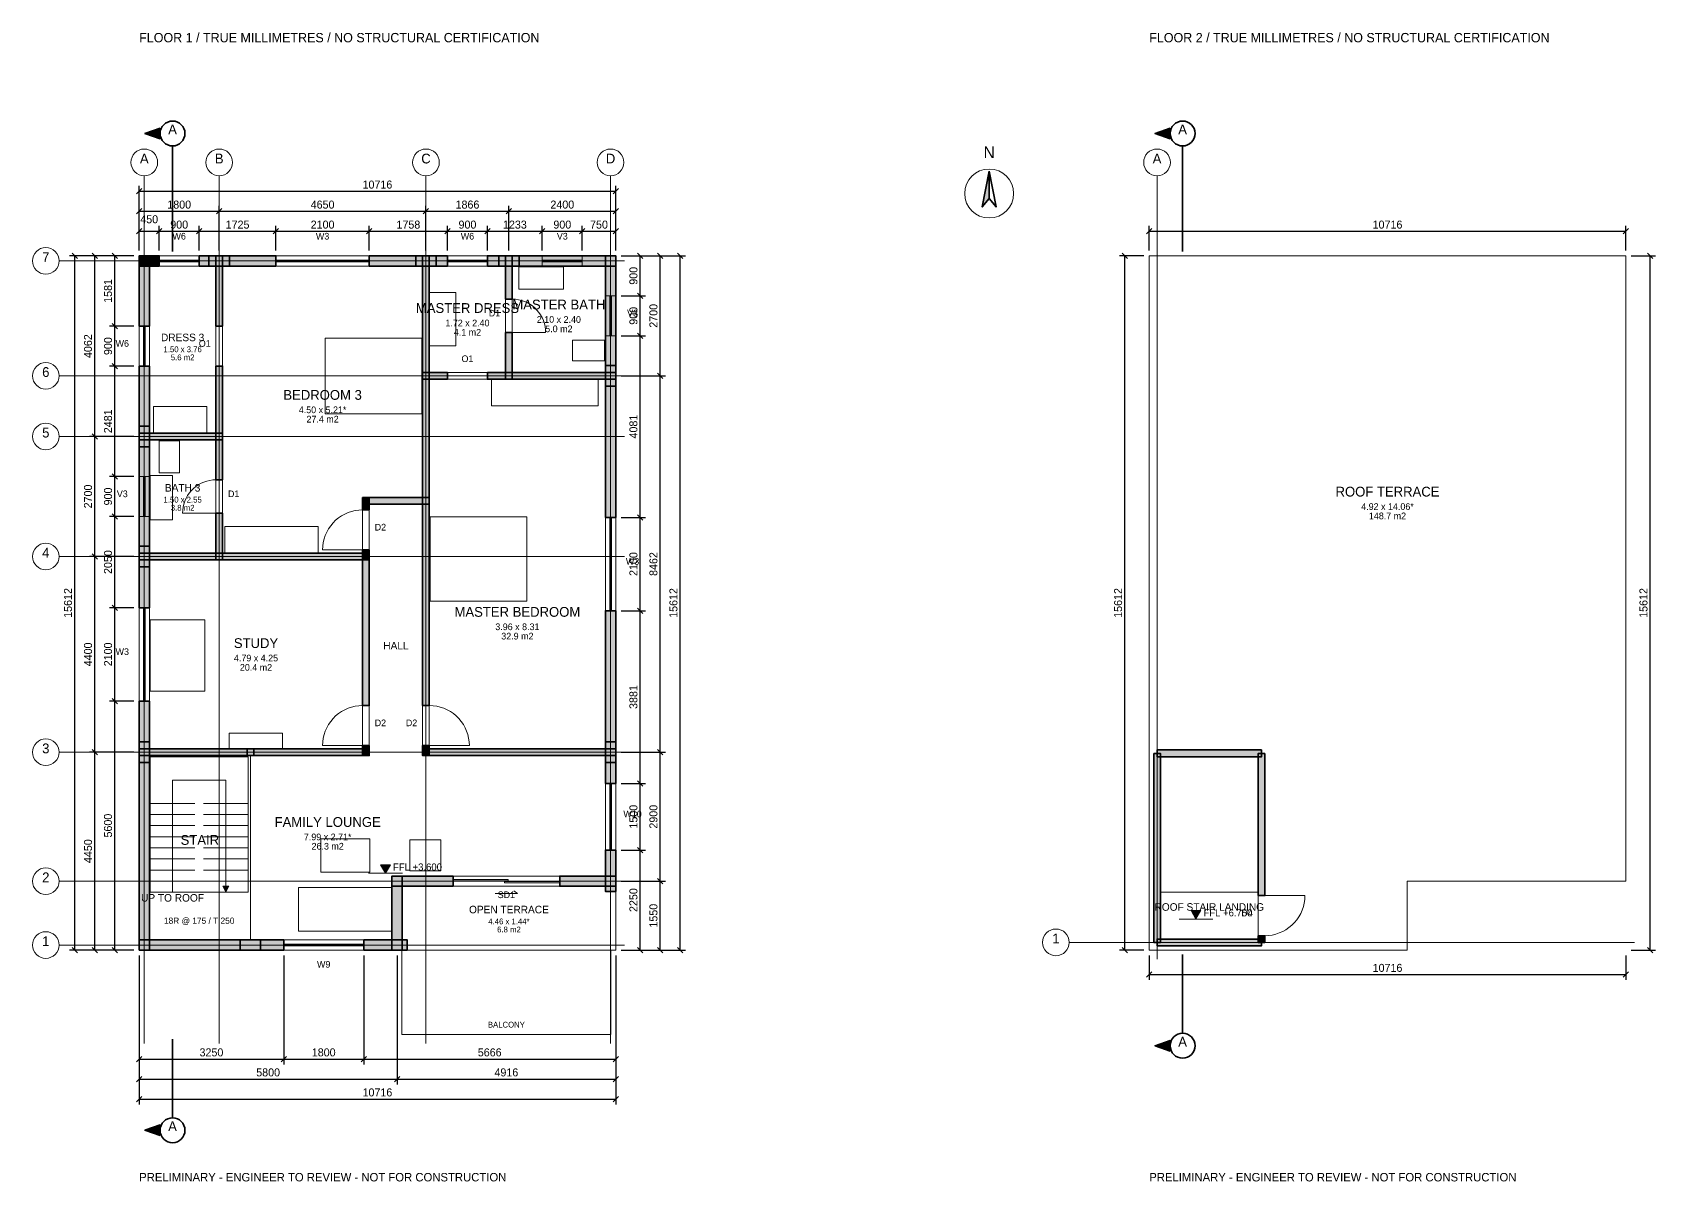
# Model space of a CAD drawing. Header units: millimetres. Extents: x -4150 to 56818, y -5203 to 20633.
# Drawn here: x 20316 to 56818, y -5203 to 20633 of the extents above; entities that cross this region are included whole.
import ezdxf
from ezdxf.enums import TextEntityAlignment as Align

# ---------------------------------------------------------------- set-up
doc = ezdxf.new("R2010")
doc.units = ezdxf.units.MM
for name, color, linetype, lineweight in [('A-ANNO', 7, 'Continuous', 18), ('A-DIMS', 7, 'Continuous', 13), ('A-DOOR', 3, 'Continuous', 18), ('A-EXT', 30, 'Continuous', 18), ('A-FLOR', 8, 'Continuous', 13), ('A-FURN', 8, 'Continuous', 13), ('A-GRID', 8, 'Continuous', 13), ('A-LEVL', 7, 'Continuous', 13), ('A-SECT', 1, 'Continuous', 35), ('A-STAIR', 7, 'Continuous', 18), ('A-TAGS', 1, 'Continuous', 13), ('A-WALL', 7, 'Continuous', 35), ('A-WIND', 4, 'Continuous', 18)]:
    doc.layers.add(name, color=color, linetype=linetype, lineweight=lineweight)
doc.dimstyles.new('FF-ARCH', dxfattribs={"dimtxt": 180, "dimasz": 90, "dimexe": 120, "dimexo": 120, "dimgap": 60, "dimtad": 1, "dimdec": 0, "dimtsz": 60, "dimcen": 2.5, "dimazin": 3, "dimtfac": 1, "dimtmove": 0, "dimatfit": 3})

msp = doc.modelspace()

# ---------------------------------------------------------------- hatches: boundary and pattern name
at = {"layer": 'A-LEVL'}
for points in [[(28145.1, 1918.6), (28365.1, 1918.6), (28255.1, 1728.6)], [(46372, 890), (46592, 890), (46482, 700)]]:
    msp.add_hatch(color=7, dxfattribs=at).paths.add_polyline_path(points)
at = {"layer": 'A-SECT'}
for points in [[(23186, 18482), (22846, 18362), (23186, 18242)], [(45902, 18482), (45562, 18362), (45902, 18242)], [(45902, -2270), (45562, -2150), (45902, -2030)], [(23186, -4170), (22846, -4050), (23186, -3930)]]:
    msp.add_hatch(color=7, dxfattribs=at).paths.add_polyline_path(points)
at = {"layer": 'A-STAIR'}
msp.add_hatch(color=7, dxfattribs=at).paths.add_polyline_path([(24596, 1440), (24736, 1440), (24666, 1300)])
at = {"layer": 'A-WALL'}
for points in [[(41832, 17518), (41678, 16709.5), (41832, 16902)], [(22716, 15612), (22946, 15612), (22946, 14031), (22716, 14031), (22716, 15612)], [(22716, 15382), (22716, 15612), (23166, 15612), (23166, 15382), (22716, 15382)], [(24066, 15382), (24066, 15612), (24746, 15612), (24746, 15382), (24066, 15382)], [(24516, 15382), (24286, 15382), (24286, 15612), (25791, 15612), (25791, 15382), (24516, 15382)], [(24441, 15612), (24591, 15612), (24591, 14031), (24441, 14031), (24441, 15612)], [(27891, 15382), (27891, 15612), (29396, 15612), (29396, 15382), (27891, 15382)], [(29166, 15382), (28936, 15382), (28936, 15612), (29649, 15612), (29649, 15382), (29166, 15382)], [(29241, 12912), (29241, 12837), (29091, 12837), (29091, 15612), (29241, 15612), (29241, 12912)], [(30549, 15382), (30549, 15612), (31262, 15612), (31262, 15382), (30549, 15382)], [(31032, 15382), (30802, 15382), (30802, 15612), (33432, 15612), (33432, 15382), (31032, 15382)], [(30957, 15612), (31107, 15612), (31107, 14637), (30957, 14637), (30957, 15612)], [(33202, 12682), (33202, 15612), (33432, 15612), (33432, 12682), (33202, 12682)], [(31107, 12837), (30957, 12837), (30957, 13887), (31107, 13887), (31107, 12912), (31107, 12837)], [(33432, 13142), (33432, 9731), (33202, 9731), (33202, 12912), (33202, 13142), (33432, 13142)], [(22946, 11320), (22716, 11320), (22716, 13131), (22946, 13131), (22946, 11550), (22946, 11320)], [(24591, 11475), (24441, 11475), (24441, 13131), (24591, 13131), (24591, 11550), (24591, 11475)], [(29091, 12987), (29241, 12987), (29241, 10100), (29241, 10025), (29091, 10025), (29091, 12912), (29091, 12987)], [(29166, 12837), (29091, 12837), (29091, 12987), (29649, 12987), (29649, 12837), (29166, 12837)], [(31107, 12837), (30549, 12837), (30549, 12987), (31032, 12987), (31107, 12987), (31107, 12837)], [(31032, 12837), (30957, 12837), (30957, 12987), (33432, 12987), (33432, 12837), (31032, 12837)], [(22946, 11780), (22946, 8850), (22946, 8620), (22716, 8620), (22716, 11780), (22946, 11780)], [(24591, 11625), (24591, 11475), (22716, 11475), (22716, 11625), (24516, 11625), (24591, 11625)], [(24591, 11625), (24591, 10575), (24441, 10575), (24441, 11550), (24441, 11625), (24591, 11625)], [(27891, 10175), (27891, 9900), (27741, 9900), (27741, 10100), (27741, 10175), (27891, 10175)], [(29241, 10175), (29241, 10025), (27816, 10025), (27741, 10025), (27741, 10175), (29166, 10175), (29241, 10175)], [(29241, 10175), (29241, 5500), (29091, 5500), (29091, 10100), (29091, 10175), (29241, 10175)], [(24591, 8850), (24591, 8775), (24441, 8775), (24441, 9825), (24591, 9825), (24591, 8850)], [(22946, 7700), (22716, 7700), (22716, 9080), (22946, 9080), (22946, 7700)], [(24591, 8925), (24591, 8775), (22716, 8775), (22716, 8925), (24516, 8925), (24591, 8925)], [(27891, 8925), (27891, 8775), (24516, 8775), (24441, 8775), (24441, 8925), (27816, 8925), (27891, 8925)], [(27891, 8850), (27891, 8775), (27741, 8775), (27741, 9000), (27891, 9000), (27891, 8850)], [(27891, 8925), (27891, 5500), (27741, 5500), (27741, 8850), (27741, 8925), (27891, 8925)], [(33432, 4220), (33202, 4220), (33202, 7631), (33432, 7631), (33432, 4220)], [(22946, 4450), (22946, 4220), (22716, 4220), (22716, 5600), (22946, 5600), (22946, 4450)], [(22946, 4680), (22946, 0), (22716, 0), (22716, 4680), (22946, 4680)], [(25291, 4525), (25291, 4375), (22716, 4375), (22716, 4525), (25216, 4525), (25291, 4525)], [(27891, 4525), (27891, 4375), (25216, 4375), (25141, 4375), (25141, 4525), (27816, 4525), (27891, 4525)], [(27891, 4450), (27891, 4375), (27741, 4375), (27741, 4600), (27891, 4600), (27891, 4450)], [(29241, 4450), (29241, 4375), (29091, 4375), (29091, 4600), (29241, 4600), (29241, 4450)], [(29166, 4375), (29091, 4375), (29091, 4525), (33432, 4525), (33432, 4375), (29166, 4375)], [(33432, 4680), (33432, 3750), (33202, 3750), (33202, 4450), (33202, 4680), (33432, 4680)], [(45532, 4425), (45682, 4425), (45682, 175), (45532, 175), (45532, 4425)], [(47957, 4500), (47957, 4350), (45607, 4350), (45607, 4500), (47957, 4500)], [(48032, 4425), (48032, 1225), (47882, 1225), (47882, 4425), (48032, 4425)], [(33432, 1320), (33202, 1320), (33202, 2250), (33432, 2250), (33432, 1320)], [(28401, 1665), (28631, 1665), (28631, 0), (28401, 0), (28401, 1550), (28401, 1665)], [(28401, 1435), (28401, 1665), (29774, 1665), (29774, 1435), (28516, 1435), (28401, 1435)], [(33432, 1665), (33432, 1435), (32174, 1435), (32174, 1665), (33432, 1665)], [(25446, 230), (25446, 0), (22716, 0), (22716, 230), (25216, 230), (25446, 230)], [(24986, 0), (24986, 230), (25966, 230), (25966, 0), (24986, 0)], [(28746, 0), (27766, 0), (27766, 230), (28516, 230), (28746, 230), (28746, 0)], [(47957, 250), (47957, 100), (45607, 100), (45607, 250), (47957, 250)], [(48032, 175), (47882, 175), (47882, 325), (48032, 325), (48032, 175)]]:
    msp.add_hatch(color=7, dxfattribs=at).paths.add_polyline_path(points)

# ---------------------------------------------------------------- linework, layer by layer
at = {"layer": 'A-ANNO'}
msp.add_circle((41832, 17012), 550, dxfattribs=at)
at = {"layer": 'A-DOOR'}
for p, q in [((24441, 13131), (24441, 14031)), ((24591, 13131), (24591, 14031)), ((31107, 13887), (31857, 13887)), ((29649, 12987), (30549, 12987)), ((29649, 12837), (30549, 12837)), ((24441, 9825), (23691, 9825)), ((27741, 9000), (26841, 9000)), ((27741, 4600), (26841, 4600)), ((29241, 4600), (30141, 4600)), ((30724, 1275), (31224, 1275)), ((31224, 1275), (31144, 1335)), ((48032, 1225), (48932, 1225))]:
    msp.add_line(p, q, dxfattribs=at)
for points in [[(31107, 14637), (31176.2, 14633.8), (31244.8, 14624.2), (31312.2, 14608.4), (31377.9, 14586.4), (31441.3, 14558.4), (31501.8, 14524.7), (31559, 14485.5), (31612.3, 14441.3), (31661.3, 14392.3), (31705.5, 14339), (31744.7, 14281.8), (31778.4, 14221.3), (31806.4, 14157.9), (31828.4, 14092.2), (31844.2, 14024.8), (31853.8, 13956.2), (31857, 13887)], [(24441, 10575), (24371.8, 10571.8), (24303.2, 10562.2), (24235.8, 10546.4), (24170.1, 10524.4), (24106.7, 10496.4), (24046.2, 10462.7), (23989, 10423.5), (23935.7, 10379.3), (23886.7, 10330.3), (23842.5, 10277), (23803.3, 10219.8), (23769.6, 10159.3), (23741.6, 10095.9), (23719.6, 10030.2), (23703.8, 9962.8), (23694.2, 9894.2), (23691, 9825)], [(27741, 9900), (27658, 9896.2), (27575.6, 9884.7), (27494.7, 9865.6), (27415.9, 9839.2), (27339.8, 9805.6), (27267.2, 9765.2), (27198.6, 9718.2), (27134.7, 9665.1), (27075.9, 9606.3), (27022.8, 9542.4), (26975.8, 9473.8), (26935.4, 9401.2), (26901.8, 9325.1), (26875.4, 9246.3), (26856.3, 9165.4), (26844.8, 9083), (26841, 9000)], [(27741, 5500), (27658, 5496.2), (27575.6, 5484.7), (27494.7, 5465.6), (27415.9, 5439.2), (27339.8, 5405.6), (27267.2, 5365.2), (27198.6, 5318.2), (27134.7, 5265.1), (27075.9, 5206.3), (27022.8, 5142.4), (26975.8, 5073.8), (26935.4, 5001.2), (26901.8, 4925.1), (26875.4, 4846.3), (26856.3, 4765.4), (26844.8, 4683), (26841, 4600)], [(29241, 5500), (29324, 5496.2), (29406.4, 5484.7), (29487.3, 5465.6), (29566.1, 5439.2), (29642.2, 5405.6), (29714.8, 5365.2), (29783.4, 5318.2), (29847.3, 5265.1), (29906.1, 5206.3), (29959.2, 5142.4), (30006.2, 5073.8), (30046.6, 5001.2), (30080.2, 4925.1), (30106.6, 4846.3), (30125.7, 4765.4), (30137.2, 4683), (30141, 4600)], [(48032, 325), (48115, 328.8), (48197.4, 340.3), (48278.3, 359.4), (48357.1, 385.8), (48433.2, 419.4), (48505.8, 459.8), (48574.4, 506.8), (48638.3, 559.9), (48697.1, 618.7), (48750.2, 682.6), (48797.2, 751.2), (48837.6, 823.8), (48871.2, 899.9), (48897.6, 978.7), (48916.7, 1059.6), (48928.2, 1142), (48932, 1225)]]:
    msp.add_lwpolyline(points, dxfattribs=at)
for points in [[(29774, 1556), (31014, 1556), (31014, 1588), (29774, 1588)], [(30934, 1512), (32174, 1512), (32174, 1544), (30934, 1544)]]:
    msp.add_lwpolyline(points, close=True, dxfattribs=at)
at = {"layer": 'A-EXT'}
msp.add_lwpolyline([(28624, -1900), (33324, -1900), (33324, 0), (28624, 0)], close=True, dxfattribs=at)
at = {"layer": 'A-FLOR'}
for points in [[(22716, 0), (22716, 15612), (33432, 15612), (33432, 0), (22716, 0)], [(24441, 11625), (22946, 11625), (22946, 11780), (22946, 15382), (24286, 15382), (24441, 15382)], [(29091, 15382), (29091, 12987), (29091, 12912), (29091, 12837), (29091, 10175), (27891, 10175), (27741, 10175), (27741, 10100), (27741, 10025), (27741, 8925), (24591, 8925), (24591, 11475), (24591, 11550), (24591, 11625), (24591, 15382), (24746, 15382), (28936, 15382)], [(29396, 15382), (30802, 15382), (30957, 15382), (30957, 12987), (29241, 12987), (29241, 15382)], [(33202, 13142), (33202, 12987), (31107, 12987), (31107, 15382), (31262, 15382), (33202, 15382)], [(45432, 15612), (56148, 15612), (56148, 1550), (51232, 1550), (51232, 0), (45432, 0)], [(45432, 15612), (56148, 15612), (56148, 1550), (51232, 1550), (51232, 0), (45432, 0), (45432, 15612)], [(29241, 10100), (29241, 10175), (29241, 12837), (30957, 12837), (31032, 12837), (31107, 12837), (33202, 12837), (33202, 12682), (33202, 4680), (33202, 4525), (29241, 4525), (29241, 10025)], [(22946, 8925), (22946, 9080), (22946, 11320), (22946, 11475), (24441, 11475), (24441, 8925)], [(27891, 4450), (27891, 4525), (27891, 8775), (27891, 8850), (27891, 8925), (27891, 10025), (29091, 10025), (29091, 4525), (29091, 4450)], [(27741, 8775), (27741, 4525), (25291, 4525), (25216, 4525), (25141, 4525), (22946, 4525), (22946, 4680), (22946, 8620), (22946, 8775), (24441, 8775), (24516, 8775), (24591, 8775)], [(25216, 4375), (25291, 4375), (27741, 4375), (27891, 4375), (27891, 4450), (29091, 4450), (29091, 4375), (29166, 4375), (29241, 4375), (33202, 4375), (33202, 4220), (33202, 1665), (28631, 1665), (28401, 1665), (28401, 1550), (28401, 1435), (28401, 230), (25446, 230), (25216, 230)], [(25216, 230), (24986, 230), (22946, 230), (22946, 4220), (22946, 4375), (25141, 4375), (25216, 4375)], [(25166, 4350), (22966, 4350), (22966, 1300), (25166, 1300), (25166, 4350)], [(47882, 4350), (45682, 4350), (45682, 1300), (47882, 1300), (47882, 4350)], [(33432, 0), (28746, 0), (28746, 230), (28631, 230), (28631, 1435), (33202, 1435), (33202, 1320), (33432, 1320)], [(47882, 250), (47882, 1300), (45682, 1300), (45682, 250)]]:
    msp.add_lwpolyline(points, close=True, dxfattribs=at)
msp.add_lwpolyline([(45432, 0), (45432, 15612), (56148, 15612), (56148, 1550), (51232, 1550), (51232, 0), (45432, 0)], dxfattribs=at)
at = {"layer": 'A-FURN'}
for points in [[(32257, 14862), (32257, 15362), (31257, 15362), (31257, 14862)], [(29841, 13587), (29841, 14787), (29241, 14787), (29241, 13587)], [(29071, 12062), (29071, 13762), (26901, 13762), (26901, 12062)], [(33182, 13252), (33182, 13712), (32462, 13712), (32462, 13252)], [(33041, 12237), (33041, 12837), (30641, 12837), (30641, 12237)], [(24241, 11625), (24241, 12225), (23041, 12225), (23041, 11625)], [(23626, 10735), (23626, 11455), (23166, 11455), (23166, 10735)], [(23466, 9675), (23466, 10675), (22966, 10675), (22966, 9675)], [(26741, 8925), (26741, 9525), (24641, 9525), (24641, 8925)], [(31431, 7845), (31431, 9745), (29261, 9745), (29261, 7845)], [(24196, 5825), (24196, 7425), (22966, 7425), (22966, 5825)], [(25941, 4525), (25941, 4875), (24741, 4875), (24741, 4525)], [(27901, 1755), (27901, 2505), (26801, 2505), (26801, 1755)], [(29501, 1780), (29501, 2480), (28801, 2480), (28801, 1780)], [(28401, 430), (28401, 1410), (26301, 1410), (26301, 430)]]:
    msp.add_lwpolyline(points, close=True, dxfattribs=at)
at = {"layer": 'A-GRID'}
for p, q in [((22831, -2100), (22831, 17412)), ((24516, -2100), (24516, 17412)), ((29166, -2100), (29166, 17412)), ((33317, -2100), (33317, 17412)), ((45607, -200), (45607, 17412)), ((20916, 15497), (33632, 15497)), ((20916, 12912), (33632, 12912)), ((20916, 11550), (33632, 11550)), ((20916, 8850), (33632, 8850)), ((20916, 4450), (33632, 4450)), ((20916, 1550), (33632, 1550)), ((20916, 115), (33632, 115)), ((43632, 175), (56348, 175))]:
    msp.add_line(p, q, dxfattribs=at)
for centre in [(22831, 17712), (24516, 17712), (29166, 17712), (33317, 17712), (45607, 17712), (20616, 15497), (20616, 12912), (20616, 11550), (20616, 8850), (20616, 4450), (20616, 1550), (20616, 115), (43332, 175)]:
    msp.add_circle(centre, 300, dxfattribs=at)
at = {"layer": 'A-LEVL'}
for p, q in [((27875.1, 1728.6), (28635.1, 1728.6)), ((46102, 700), (46862, 700))]:
    msp.add_line(p, q, dxfattribs=at)
for points in [[(28145.1, 1918.6), (28365.1, 1918.6), (28255.1, 1728.6)], [(46372, 890), (46592, 890), (46482, 700)]]:
    msp.add_lwpolyline(points, close=True, dxfattribs=at)
at = {"layer": 'A-SECT'}
for p, q in [((23466, 17782), (23466, 18082)), ((46182, 17782), (46182, 18082)), ((23466, 15712), (23466, 17782)), ((46182, 15712), (46182, 17782)), ((46182, -100), (46182, -1570)), ((46182, -1570), (46182, -1870)), ((23466, -2000), (23466, -3470)), ((23466, -3470), (23466, -3770))]:
    msp.add_line(p, q, dxfattribs=at)
for points in [[(23186, 18482), (22846, 18362), (23186, 18242)], [(45902, 18482), (45562, 18362), (45902, 18242)], [(45902, -2270), (45562, -2150), (45902, -2030)], [(23186, -4170), (22846, -4050), (23186, -3930)]]:
    msp.add_lwpolyline(points, close=True, dxfattribs=at)
for centre in [(23466, 18362), (46182, 18362), (46182, -2150), (23466, -4050)]:
    msp.add_circle(centre, 280, dxfattribs=at)
at = {"layer": 'A-STAIR'}
for p, q in [((22966, 3300), (23966, 3300)), ((24166, 3300), (25166, 3300)), ((22966, 3050), (23966, 3050)), ((24166, 3050), (25166, 3050)), ((22966, 2800), (23966, 2800)), ((24166, 2800), (25166, 2800)), ((22966, 2550), (23966, 2550)), ((22966, 2300), (23966, 2300)), ((24166, 2550), (25166, 2550)), ((24166, 2300), (25166, 2300)), ((22966, 2050), (23966, 2050)), ((24166, 2050), (25166, 2050)), ((22966, 1800), (23966, 1800)), ((22966, 1550), (23966, 1550)), ((24166, 1800), (25166, 1800)), ((24166, 1550), (25166, 1550)), ((22966, 1300), (23966, 1300)), ((24166, 1300), (25166, 1300))]:
    msp.add_line(p, q, dxfattribs=at)
msp.add_lwpolyline([(23466, 1300), (23466, 3825), (24666, 3825), (24666, 1300)], dxfattribs=at)
msp.add_lwpolyline([(24596, 1440), (24736, 1440), (24666, 1300)], close=True, dxfattribs=at)
at = {"layer": 'A-WALL'}
for points in [[(41832, 17518), (41678, 16709.5), (41832, 16902)], [(41832, 17518), (41986, 16709.5), (41832, 16902)], [(22716, 15612), (22946, 15612), (22946, 14031), (22716, 14031), (22716, 15612)], [(22716, 15382), (22716, 15612), (23166, 15612), (23166, 15382), (22716, 15382)], [(24066, 15382), (24066, 15612), (24746, 15612), (24746, 15382), (24066, 15382)], [(24516, 15382), (24286, 15382), (24286, 15612), (25791, 15612), (25791, 15382), (24516, 15382)], [(24441, 15612), (24591, 15612), (24591, 14031), (24441, 14031), (24441, 15612)], [(27891, 15382), (27891, 15612), (29396, 15612), (29396, 15382), (27891, 15382)], [(29166, 15382), (28936, 15382), (28936, 15612), (29649, 15612), (29649, 15382), (29166, 15382)], [(29241, 12912), (29241, 12837), (29091, 12837), (29091, 15612), (29241, 15612), (29241, 12912)], [(30549, 15382), (30549, 15612), (31262, 15612), (31262, 15382), (30549, 15382)], [(31032, 15382), (30802, 15382), (30802, 15612), (33432, 15612), (33432, 15382), (31032, 15382)], [(30957, 15612), (31107, 15612), (31107, 14637), (30957, 14637), (30957, 15612)], [(33202, 12682), (33202, 15612), (33432, 15612), (33432, 12682), (33202, 12682)], [(31107, 12837), (30957, 12837), (30957, 13887), (31107, 13887), (31107, 12912), (31107, 12837)], [(33432, 13142), (33432, 9731), (33202, 9731), (33202, 12912), (33202, 13142), (33432, 13142)], [(22946, 11320), (22716, 11320), (22716, 13131), (22946, 13131), (22946, 11550), (22946, 11320)], [(24591, 11475), (24441, 11475), (24441, 13131), (24591, 13131), (24591, 11550), (24591, 11475)], [(29091, 12987), (29241, 12987), (29241, 10100), (29241, 10025), (29091, 10025), (29091, 12912), (29091, 12987)], [(29166, 12837), (29091, 12837), (29091, 12987), (29649, 12987), (29649, 12837), (29166, 12837)], [(31107, 12837), (30549, 12837), (30549, 12987), (31032, 12987), (31107, 12987), (31107, 12837)], [(31032, 12837), (30957, 12837), (30957, 12987), (33432, 12987), (33432, 12837), (31032, 12837)], [(22946, 11780), (22946, 8850), (22946, 8620), (22716, 8620), (22716, 11780), (22946, 11780)], [(24591, 11625), (24591, 11475), (22716, 11475), (22716, 11625), (24516, 11625), (24591, 11625)], [(24591, 11625), (24591, 10575), (24441, 10575), (24441, 11550), (24441, 11625), (24591, 11625)], [(27891, 10175), (27891, 9900), (27741, 9900), (27741, 10100), (27741, 10175), (27891, 10175)], [(29241, 10175), (29241, 10025), (27816, 10025), (27741, 10025), (27741, 10175), (29166, 10175), (29241, 10175)], [(29241, 10175), (29241, 5500), (29091, 5500), (29091, 10100), (29091, 10175), (29241, 10175)], [(24591, 8850), (24591, 8775), (24441, 8775), (24441, 9825), (24591, 9825), (24591, 8850)], [(22946, 7700), (22716, 7700), (22716, 9080), (22946, 9080), (22946, 7700)], [(24591, 8925), (24591, 8775), (22716, 8775), (22716, 8925), (24516, 8925), (24591, 8925)], [(27891, 8925), (27891, 8775), (24516, 8775), (24441, 8775), (24441, 8925), (27816, 8925), (27891, 8925)], [(27891, 8850), (27891, 8775), (27741, 8775), (27741, 9000), (27891, 9000), (27891, 8850)], [(27891, 8925), (27891, 5500), (27741, 5500), (27741, 8850), (27741, 8925), (27891, 8925)], [(33432, 4220), (33202, 4220), (33202, 7631), (33432, 7631), (33432, 4220)], [(22946, 4450), (22946, 4220), (22716, 4220), (22716, 5600), (22946, 5600), (22946, 4450)], [(22946, 4680), (22946, 0), (22716, 0), (22716, 4680), (22946, 4680)], [(25291, 4525), (25291, 4375), (22716, 4375), (22716, 4525), (25216, 4525), (25291, 4525)], [(27891, 4525), (27891, 4375), (25216, 4375), (25141, 4375), (25141, 4525), (27816, 4525), (27891, 4525)], [(27891, 4450), (27891, 4375), (27741, 4375), (27741, 4600), (27891, 4600), (27891, 4450)], [(29241, 4450), (29241, 4375), (29091, 4375), (29091, 4600), (29241, 4600), (29241, 4450)], [(29166, 4375), (29091, 4375), (29091, 4525), (33432, 4525), (33432, 4375), (29166, 4375)], [(33432, 4680), (33432, 3750), (33202, 3750), (33202, 4450), (33202, 4680), (33432, 4680)], [(45532, 4425), (45682, 4425), (45682, 175), (45532, 175), (45532, 4425)], [(47957, 4500), (47957, 4350), (45607, 4350), (45607, 4500), (47957, 4500)], [(48032, 4425), (48032, 1225), (47882, 1225), (47882, 4425), (48032, 4425)], [(33432, 1320), (33202, 1320), (33202, 2250), (33432, 2250), (33432, 1320)], [(28401, 1665), (28631, 1665), (28631, 0), (28401, 0), (28401, 1550), (28401, 1665)], [(28401, 1435), (28401, 1665), (29774, 1665), (29774, 1435), (28516, 1435), (28401, 1435)], [(33432, 1665), (33432, 1435), (32174, 1435), (32174, 1665), (33432, 1665)], [(25446, 230), (25446, 0), (22716, 0), (22716, 230), (25216, 230), (25446, 230)], [(24986, 0), (24986, 230), (25966, 230), (25966, 0), (24986, 0)], [(28746, 0), (27766, 0), (27766, 230), (28516, 230), (28746, 230), (28746, 0)], [(47957, 250), (47957, 100), (45607, 100), (45607, 250), (47957, 250)], [(48032, 175), (47882, 175), (47882, 325), (48032, 325), (48032, 175)]]:
    msp.add_lwpolyline(points, close=True, dxfattribs=at)
at = {"layer": 'A-WIND'}
for p, q in [((23166, 15612), (24066, 15612)), ((23166, 15612), (23166, 15382)), ((23166, 15515), (24066, 15515)), ((23166, 15479), (24066, 15479)), ((23166, 15382), (24066, 15382)), ((24066, 15612), (24066, 15382)), ((25791, 15612), (27891, 15612)), ((25791, 15612), (25791, 15382)), ((25791, 15515), (27891, 15515)), ((25791, 15479), (27891, 15479)), ((25791, 15382), (27891, 15382)), ((27891, 15612), (27891, 15382)), ((29649, 15612), (30549, 15612)), ((29649, 15612), (29649, 15382)), ((29649, 15515), (30549, 15515)), ((29649, 15479), (30549, 15479)), ((29649, 15382), (30549, 15382)), ((30549, 15612), (30549, 15382)), ((31782, 15612), (32682, 15612)), ((31782, 15612), (31782, 15382)), ((31782, 15515), (32682, 15515)), ((31782, 15479), (32682, 15479)), ((31782, 15382), (32682, 15382)), ((32682, 15612), (32682, 15382)), ((33202, 13812), (33202, 14712)), ((33432, 14712), (33202, 14712)), ((33299, 13812), (33299, 14712)), ((33335, 13812), (33335, 14712)), ((33432, 13812), (33432, 14712)), ((22716, 13131), (22716, 14031)), ((22716, 14031), (22946, 14031)), ((22813, 13131), (22813, 14031)), ((22849, 13131), (22849, 14031)), ((22946, 13131), (22946, 14031)), ((33432, 13812), (33202, 13812)), ((22716, 13131), (22946, 13131)), ((22716, 9750), (22716, 10650)), ((22716, 10650), (22946, 10650)), ((22813, 9750), (22813, 10650)), ((22849, 9750), (22849, 10650)), ((22946, 9750), (22946, 10650)), ((22716, 9750), (22946, 9750)), ((33202, 7631), (33202, 9731)), ((33432, 9731), (33202, 9731)), ((33299, 7631), (33299, 9731)), ((33335, 7631), (33335, 9731)), ((33432, 7631), (33432, 9731)), ((22716, 5600), (22716, 7700)), ((22716, 7700), (22946, 7700)), ((22813, 5600), (22813, 7700)), ((22849, 5600), (22849, 7700)), ((22946, 5600), (22946, 7700)), ((33432, 7631), (33202, 7631)), ((22716, 5600), (22946, 5600)), ((33202, 2250), (33202, 3750)), ((33432, 3750), (33202, 3750)), ((33299, 2250), (33299, 3750)), ((33335, 2250), (33335, 3750)), ((33432, 2250), (33432, 3750)), ((33432, 2250), (33202, 2250)), ((25966, 230), (27766, 230)), ((25966, 0), (25966, 230)), ((25966, 133), (27766, 133)), ((25966, 97), (27766, 97)), ((25966, 0), (27766, 0)), ((27766, 0), (27766, 230))]:
    msp.add_line(p, q, dxfattribs=at)

# ---------------------------------------------------------------- texts
at = {"layer": 'A-ANNO'}
for s, height, p in [('FLOOR 1 / TRUE MILLIMETRES / NO STRUCTURAL CERTIFICATION', 210, (22716, 20412)), ('FLOOR 2 / TRUE MILLIMETRES / NO STRUCTURAL CERTIFICATION', 210, (45432, 20412)), ('PRELIMINARY - ENGINEER TO REVIEW - NOT FOR CONSTRUCTION', 190, (22716, -5200)), ('PRELIMINARY - ENGINEER TO REVIEW - NOT FOR CONSTRUCTION', 190, (45432, -5200))]:
    msp.add_text(s, height=height, dxfattribs=at).set_placement(p)
for s, height, p in [('N', 260, (41832, 17732)), ('MASTER BATH', 220, (32154.5, 14339)), ('MASTER DRESS', 220, (30099, 14261.5)), ('2.10 x 2.40', 150, (32154.5, 14059.5)), ('1.72 x 2.40', 150, (30099, 13982)), ('4.1 m2', 150, (30099, 13772)), ('5.0 m2', 150, (32154.5, 13849.5)), ('DRESS 3', 170, (23693.5, 13640.5)), ('1.50 x 3.76', 130, (23693.5, 13405.5)), ('5.6 m2', 130, (23693.5, 13223.5)), ('BEDROOM 3', 220, (26841, 12308)), ('4.50 x 5.21*', 150, (26841, 12028.5)), ('27.4 m2', 150, (26841, 11818.5)), ('BATH 3', 170, (23693.5, 10259.5)), ('ROOF TERRACE', 220, (50790, 10133)), ('1.50 x 2.55', 130, (23693.5, 10024.5)), ('3.8 m2', 130, (23693.5, 9842.5)), ('4.92 x 14.06*', 150, (50790, 9853.5)), ('148.7 m2', 150, (50790, 9643.5)), ('MASTER BEDROOM', 220, (31221.5, 7429.5)), ('3.96 x 8.31', 150, (31221.5, 7150)), ('STUDY', 220, (25343.5, 6727)), ('32.9 m2', 150, (31221.5, 6940)), ('4.79 x 4.25', 150, (25343.5, 6447.5)), ('HALL', 170, (28491, 6709.5)), ('20.4 m2', 150, (25343.5, 6237.5)), ('FAMILY LOUNGE', 220, (26955.1, 2705.6)), ('STAIR', 220, (24081, 2302)), ('7.99 x 2.71*', 150, (26955.1, 2426.1)), ('26.3 m2', 150, (26955.1, 2216.1)), ('OPEN TERRACE', 170, (31031.5, 777)), ('ROOF STAIR LANDING', 170, (46782, 834.5)), ('4.46 x 1.44*', 130, (31031.5, 542)), ('6.8 m2', 130, (31031.5, 360))]:
    msp.add_text(s, height=height, dxfattribs=at).set_placement(p, align=Align.BOTTOM_CENTER)
at = {"layer": 'A-EXT'}
msp.add_text('BALCONY', height=130, dxfattribs=at).set_placement((30974, -1780), align=Align.BOTTOM_CENTER)
at = {"layer": 'A-GRID'}
for s, p in [('A', (22831, 17622)), ('B', (24516, 17622)), ('C', (29166, 17622)), ('D', (33317, 17622)), ('A', (45607, 17622)), ('7', (20616, 15407)), ('6', (20616, 12822)), ('5', (20616, 11460)), ('4', (20616, 8760)), ('3', (20616, 4360)), ('2', (20616, 1460)), ('1', (43332, 85)), ('1', (20616, 25))]:
    msp.add_text(s, height=220, dxfattribs=at).set_placement(p, align=Align.BOTTOM_CENTER)
at = {"layer": 'A-LEVL'}
for s, p in [('FFL +3.600', (28425.1, 1788.6)), ('FFL +6.750', (46652, 760))]:
    msp.add_text(s, height=160, dxfattribs=at).set_placement(p)
at = {"layer": 'A-SECT'}
for p in [(23466, 18277), (46182, 18277), (46182, -2235), (23466, -4135)]:
    msp.add_text('A', height=220, dxfattribs=at).set_placement(p, align=Align.BOTTOM_CENTER)
at = {"layer": 'A-STAIR'}
for s, height, p in [('UP TO ROOF', 170, (23466, 1040)), ('18R @ 175 / T 250', 140, (24066, 550))]:
    msp.add_text(s, height=height, dxfattribs=at).set_placement(p, align=Align.BOTTOM_CENTER)
at = {"layer": 'A-TAGS'}
for s, p in [('W6', (23616, 15932)), ('W3', (26841, 15932)), ('W6', (30099, 15932)), ('V3', (32232, 15932)), ('D1', (30707, 14202)), ('V3', (33812, 14202)), ('W6', (22336, 13521)), ('O1', (24191, 13521)), ('O1', (30099, 13177)), ('V3', (22336, 10140)), ('D1', (24841, 10140)), ('D2', (28141, 9390)), ('W3', (33812, 8621)), ('W3', (22336, 6590)), ('D2', (28141, 4990)), ('D2', (28841, 4990)), ('W10', (33812, 2940)), ('SD1', (30974, 1125)), ('D4', (47632, 715)), ('W9', (26866, -440))]:
    msp.add_text(s, height=150, dxfattribs=at).set_placement(p, align=Align.BOTTOM_CENTER)

# ---------------------------------------------------------------- dimensions: what is measured, and where the dimension line sits
at = {"layer": 'A-DIMS'}
for base, p1, p2 in [((22716, 17062), (22716, 15612), (33432, 15612)), ((22716, 16612), (22716, 15612), (24516, 15612)), ((24516, 16612), (24516, 15612), (29166, 15612)), ((29166, 16612), (29166, 15612), (31032, 15612)), ((31032, 16612), (31032, 15612), (33432, 15612)), ((22716, 16162), (22716, 15612), (23166, 15612)), ((23166, 16162), (23166, 15612), (24066, 15612)), ((24066, 16162), (24066, 15612), (25791, 15612)), ((25791, 16162), (25791, 15612), (27891, 15612)), ((27891, 16162), (27891, 15612), (29649, 15612)), ((29649, 16162), (29649, 15612), (30549, 15612)), ((30549, 16162), (30549, 15612), (31782, 15612)), ((31782, 16162), (31782, 15612), (32682, 15612)), ((32682, 16162), (32682, 15612), (33432, 15612)), ((45432, 16162), (45432, 15612), (56148, 15612)), ((22716, -2450), (22716, 0), (25966, 0)), ((22716, -2900), (22716, 0), (28516, 0)), ((22716, -3350), (22716, 0), (33432, 0)), ((25966, -2450), (25966, 0), (27766, 0)), ((27766, -2450), (27766, 0), (33432, 0)), ((28516, -2900), (28516, 0), (33432, 0)), ((45432, -550), (45432, 0), (56148, 0))]:
    msp.add_linear_dim(base=base, p1=p1, p2=p2, dimstyle='FF-ARCH', dxfattribs=at).render()
for base, p1, p2 in [((21266, 0), (22716, 0), (22716, 15612)), ((21716, 11550), (22716, 11550), (22716, 15612)), ((22166, 14031), (22716, 14031), (22716, 15612)), ((33982, 14712), (33432, 14712), (33432, 15612)), ((34432, 12912), (33432, 12912), (33432, 15612)), ((34882, 0), (33432, 0), (33432, 15612)), ((44882, 0), (45432, 0), (45432, 15612)), ((56698, 0), (56148, 0), (56148, 15612)), ((33982, 13812), (33432, 13812), (33432, 14712)), ((22166, 13131), (22716, 13131), (22716, 14031)), ((33982, 9731), (33432, 9731), (33432, 13812)), ((22166, 10650), (22716, 10650), (22716, 13131)), ((34432, 4450), (33432, 4450), (33432, 12912)), ((21716, 8850), (22716, 8850), (22716, 11550)), ((22166, 9750), (22716, 9750), (22716, 10650)), ((22166, 7700), (22716, 7700), (22716, 9750)), ((33982, 7631), (33432, 7631), (33432, 9731)), ((21716, 4450), (22716, 4450), (22716, 8850)), ((22166, 5600), (22716, 5600), (22716, 7700)), ((33982, 3750), (33432, 3750), (33432, 7631)), ((22166, 0), (22716, 0), (22716, 5600)), ((21716, 0), (22716, 0), (22716, 4450)), ((34432, 1550), (33432, 1550), (33432, 4450)), ((33982, 2250), (33432, 2250), (33432, 3750)), ((33982, 0), (33432, 0), (33432, 2250)), ((34432, 0), (33432, 0), (33432, 1550))]:
    msp.add_linear_dim(base=base, p1=p1, p2=p2, angle=90, dimstyle='FF-ARCH', dxfattribs=at).render()

doc.saveas('drawing.dxf')
